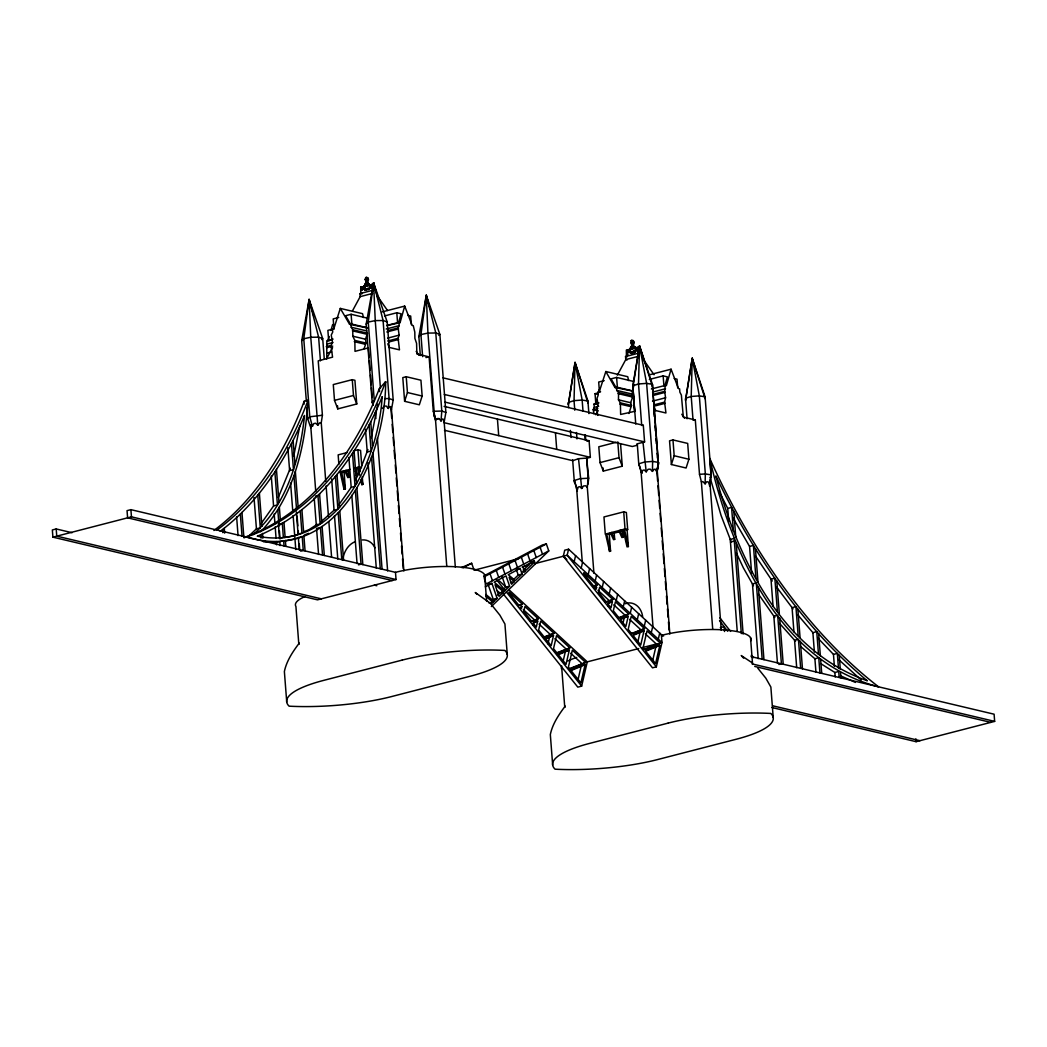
<?xml version="1.0" encoding="UTF-8"?>
<svg xmlns="http://www.w3.org/2000/svg" width="1047" height="1047" viewBox="0 0 1047 1047"><rect width="100%" height="100%" fill="white"/><g stroke="black" fill="none" stroke-linecap="round" stroke-linejoin="round"><path stroke-width="1.5" d="M574.947 367.248L575.052 362.484L587.917 401.001L588.885 413.604M593.924 573.298L587.315 487.392L588.152 478.099L586.621 458.089L578.507 458.691L572.801 460.68L444.465 430.278M653.066 627.454L641.091 471.831L641.798 473.205L642.688 470.417L644.18 469.946L646.195 471.831L648.067 469.292L650.2 469.135L652.425 471.386L652.634 461.426L646.627 383.385L638.513 383.974L632.807 385.78L634.665 411.366L620.635 414.455L620.387 402.859L618.463 399.823L618.568 392.546L616.696 390.4L616.434 387.089L614.929 387.469L605.833 371.528L599.342 391.46L597.916 391.827L598.177 395.177L597.039 398.37L598.033 404.574L596.698 409.678L597.811 415.397M692.119 363.06L692.224 358.31L705.089 396.813L711.096 474.867L709.578 486.07L709.931 482.772L709.552 484.578L708.309 481.96L706.79 481.712L705.115 483.845L702.89 481.607L701.359 481.725L699.501 474.343L695.313 419.952L683.338 417.112L681.361 395.046L679.856 392.154L679.608 388.843L678.443 388.568L671.075 369.211L648.656 374.996M705.115 483.845L705.338 473.925L699.331 395.871L692.224 358.31L685.549 400.203L692.224 358.31L705.128 398.763L705.089 396.813L699.331 395.871L691.216 396.46L685.51 398.266L687.081 418.761M308.734 304.206L309.101 299.468L322.698 338.561L324.282 359.069M372.968 290.713L373.583 282.795L387.181 321.9L393.188 399.954L391.473 409.521L403.88 570.916M382.299 408.513L384.249 406.105L386.304 406.079L388.319 408.461L389.091 398.567L383.084 320.513L373.583 282.795L366.175 324.112L372.182 402.166L373.138 404.94M425.907 300.031L426.273 295.293L439.871 334.386L445.878 412.439L444.164 422.033L455.327 567.108M436.363 419.324L439.007 418.578L441.023 420.959L441.795 411.052L435.788 332.998L426.273 295.28L418.865 336.597L420.318 355.522M657.804 465.876L656.993 472.799L657.608 480.9M303.918 404.338L304.193 401.263L308.054 400.268C305.083 446.362 294.259 495.179 262.221 530.162M377.718 404.207L371.292 437.725M588.021 484.159L588.689 478.191L586.621 458.089M641.091 471.844L638.814 463.821L644.52 462.028L652.634 461.426L658.406 462.381L656.993 472.799L657.241 470.299L656.849 472.105L655.605 469.488M656.993 472.799L658.406 462.381L657.909 464.488M325.735 481.11L321.246 422.752L322.411 415.253L318.223 360.862L332.566 357.158L331.048 345.89L332.449 342.003L331.245 335.066L332.724 332.043L332.462 328.732L333.967 328.339L340.301 308.407L362.524 313.668L363.492 317.529M634.665 411.366L632.846 387.717L639.521 345.811L652.399 384.328L658.445 464.331L658.406 462.381L656.862 472.105M709.552 484.578L711.096 474.867L705.338 473.925L699.501 474.343M365.05 289.613L365.298 288.344L366.241 289.875L364.618 290.294L366.45 289.954M367.968 288.331L368.95 288.161L369.028 289.208L367.405 289.626L369.238 289.273L367.327 288.579L369.722 288.566M630.66 352.551L630.909 351.282L631.773 351.779L631.851 352.813L630.229 353.232L632.074 352.891L631.642 353.572M633.448 351.884L633.029 352.564L634.43 352.891L634.862 352.211L632.938 351.517L633.697 350.601L635.097 350.928M306.326 400.949L301.693 340.772L309.101 299.468L313.799 316.22M299.808 425.985L293.684 456.335M333.09 339.084L326.821 340.707L326.756 358.598M653.721 410.097L665.944 412.989L664.596 402.127L665.552 397.768L664.675 391.342L665.251 385.401L651.404 388.974M533.159 625.085L533.852 622.049L536.43 621.395M750.594 641.104A55.727 13.297 -4.4 0 0 723.019 629.862A55.727 13.297 -4.4 0 0 661.429 635.372L661.979 642.557L656.351 666.834L652.503 667.829L563.312 556.258L564.726 550.198L568.573 549.204L662.463 635.634M568.573 549.204L567.16 555.263L656.351 666.834M547.987 643.826L549.662 636.602L553.51 635.608L551.167 645.724L545.683 638.866L553.51 635.608M574.175 561.729L575.588 555.656M581.19 568.181L582.59 562.108M562.906 662.162L565.459 651.142L569.319 650.148L566.034 664.308L558.352 654.715L569.319 650.148M588.192 574.633L589.605 568.56M595.206 581.085L596.607 575.012M596.607 587.21L596.136 589.225L595.036 587.851L596.607 587.21L594.042 587.864M578.101 679.346L581.268 665.696L585.116 664.701L580.889 682.906L571.021 670.564L585.116 664.701M602.208 587.537L603.622 581.465M502.809 593.322L577.8 687.133L581.648 686.138L587.288 661.861L508.829 589.631M609.223 593.989L610.637 587.917M607.849 605.781L608.556 602.745L612.403 601.75L611.003 607.823L607.705 603.7L612.403 601.75M616.238 600.441L617.638 594.369M623.24 606.894L624.653 600.821M623.017 623.07L624.352 617.298L620.439 618.921M628.213 616.303L625.857 626.42L620.374 619.562L628.213 616.303L625.635 616.971M630.255 613.346L631.655 607.273M637.257 619.798L638.67 613.725M637.61 642.858L640.162 631.838L633.304 634.691M644.271 626.25L645.685 620.19M644.01 630.844L640.725 645.004L633.042 635.411L644.01 630.844L641.445 631.511M651.286 632.702L652.687 626.643M652.791 660.042L655.959 646.392L646.091 650.488M658.288 639.154L659.702 633.095M659.819 645.397L655.592 663.602L645.711 651.26L659.819 645.397L657.241 646.064M384.89 384.746L385.662 381.658A507.324 294.6 75.5 0 1 246.425 537.032L243.859 537.687M364.042 348.73L366.084 343.089L365.495 339.215L367.497 333.221L352.813 329.74L351.242 327.253L350.981 323.889L349.554 324.269L340.301 308.407M614.929 387.469L632.427 391.015L634.011 384.825M628.881 413.486L631.511 405.503L630.66 402.715L633.003 395.975L631.93 394.012L632.715 390.937L616.434 387.089M386.84 325.565L398.514 323.026L401.093 313.786L396.8 312.765L384.524 315.945M398.514 323.026L400.098 322.607L404.692 306.09L382.273 311.875M593.989 413.761L593.178 409.665L594.277 407.375L594.029 404.063L595.193 404.351L596.437 399.836M598.112 393.829L599.368 389.327M290.307 468.192L278.306 497.482M367.929 449.582L358.323 474.592L355.129 480.298M329.203 336.48L327.92 340.969L329.504 340.563L328.64 340.354L327.881 330.381L334.124 328.758M330.931 330.499L332.645 324.518M664.766 386.068L667.41 376.894L663.144 375.886L649.349 379.446M671.075 369.211L666.35 385.662L665.251 385.401M362.21 293.71L360.744 292.479L360.731 287.14L361.922 286.839C365.233 288.946 362.982 285.006 364.906 285.805L365.259 283.842L367.039 284.418M628.776 350.392L626.342 350.078L626.42 356.32M582.237 561.585L576.609 488.138L577.329 489.865L578.206 487.091L579.698 486.619L581.713 488.478L583.585 485.939L585.718 485.782L587.315 487.392M404.613 401.315L407.44 392.533L406.223 376.724L402.794 377.614L404.613 401.315L419.324 404.796L422.15 396.028L420.933 380.218L406.223 376.724M671.376 464.515L674.189 455.746L672.972 439.936L669.543 440.826L671.376 464.515L686.086 468.009L688.9 459.24L687.683 443.418L672.972 439.936M389.013 347.368L399.483 349.855L398.122 338.312L399.143 335.158L398.082 327.933L399.182 325.643L398.933 322.332L386.644 325.512M246.425 537.032C338.233 564.922 385.741 455.759 385.662 381.658L379.354 388.699L373.962 401.969A507.324 294.6 75.5 0 1 244.069 537.504M366.084 343.089L354.841 340.432L352.787 336.205L352.813 329.74M369.12 357.498L368.374 347.892L355.012 351.347L354.841 340.432M299.141 643.643L298.827 644.311L295.921 606.514A55.727 13.297 -4.4 0 1 305.043 596.541M565.092 706.66L564.765 707.327L561.859 669.53A55.727 13.297 -4.4 0 1 561.794 666.049M315.749 491.462L310.671 425.121L311.208 424.585L312.438 426.325L313.76 423.603L315.592 423.21L317.817 425.187L319.767 422.766L321.246 422.752M326.455 358.977L332.58 347.643M352.499 310.815L360.168 296.641L359.932 293.605L373.112 290.189L372.156 284.339L371.083 284.614L372.706 285.229L371.083 284.614M595.9 414.834L598.19 410.581M617.35 375.166L625.779 359.579L625.543 356.543L639.481 352.931M271.278 476.045L273.568 505.937L260.899 523.932M348.887 457.434L351.19 487.326L338.508 505.321M364.605 288.527C361.778 289.456 363.374 285.687 363.244 288.632L362.144 290.294L361.752 287.114L364.67 287.807M630.215 351.465C627.389 352.394 628.985 348.625 628.867 351.57L627.755 353.232L627.362 350.051L630.268 350.549M388.319 408.461L389.667 406.458L390.727 406.812L391.473 409.521L390.911 408.16M441.009 420.973L442.358 418.957L443.431 419.324L444.164 422.033L444.007 420.279L443.457 420.815M633.029 352.564L634.639 352.145L633.697 350.601M630.687 342.264L634.089 342.749L633.356 340.668L631.184 340.524L631.773 347.146L630.883 346.779L630.53 348.743C628.331 347.826 631.21 350.614 628.881 350.405M299.272 643.094C292.846 651.574 286.498 661.05 284.378 671.533L286.734 702.053M565.223 706.11C558.797 714.591 552.436 724.079 550.329 734.549L552.672 765.069M652.425 471.372L654.1 469.239L655.605 469.488M301.693 340.772L303.761 338.744L310.763 337.252L318.615 337.186L322.698 338.561L321.665 339.581M366.175 324.112L368.243 322.083L375.245 320.591L383.084 320.513L387.181 321.9M310.854 427.883L307.7 418.826L309.768 416.798L322.411 415.253M418.865 336.597L420.933 334.569L427.935 333.077L435.788 332.998L439.871 334.386L438.837 335.406M497.508 595.128L499.812 592.89L503.659 591.895L495.035 584.75L499.053 596.371L503.659 591.895M502.796 590.011L505.727 587.158L509.588 586.163L506.028 575.876L494.132 582.158L504.693 590.901L509.588 586.163M513.737 579.397L518.239 575.052L522.087 574.057L520.137 568.416L516.289 569.411L518.239 575.052M524.298 569.175L530.737 562.946L534.585 561.951L534.245 560.956L530.397 561.951L530.737 562.946M490.86 604.302L493.006 602.221L485.756 596.214M491.462 601.894L494.027 601.227L497.076 598.269L491.92 583.336L488.072 584.331L493.229 599.264L497.076 598.269M514.326 581.582L511.551 584.252L509.143 577.29L514.326 581.582L510.465 582.577M522.087 574.057L515.346 580.588L508.253 574.698L520.137 568.416M524.979 571.256L524.05 572.146L523.251 569.83L524.979 571.256L522.414 571.924M534.585 561.951L526 570.262L522.361 567.238L534.245 560.956M491.344 606.54L548.772 550.905L546.364 543.943L542.516 544.937L483.688 576.033M248.152 536.692L256.436 528.853L260.284 527.858L257.758 494.969M253.178 534.572C286.669 504.733 300.07 458.756 304.533 415.476C286.093 459.882 258.962 502.115 220.171 531.353M260.585 531.706L261.41 530.934M335.38 476.359L337.906 509.248L334.058 510.242L320.67 522.073M366.843 284.025L369.342 284.326L366.843 284.025L366.502 279.628L368.479 279.811L366.45 278.96L366.332 277.39L365.076 279.313L366.529 280.308M632.951 344.542L633.173 347.473L634.194 347.826L634.927 346.937L632.453 346.963L632.126 342.565L634.089 342.749M317.123 524.377L308.93 529.703L303.709 531.784M710.193 477.628L711.135 476.778L709.801 458.468A507.324 294.6 75.5 0 0 878.564 686.819C779.033 661.194 730.256 549.976 709.801 458.468M461.557 567.539L471.66 563.247L474.082 570.209L518.16 558.823M462.905 567.88L471.66 563.247M483.779 577.028L546.364 543.943M548.772 550.905L486.188 584.004L484.264 578.428M485.311 586.83L491.92 583.336M522.427 604.263L519.116 605.637L508.907 592.864L509.117 592L522.427 604.263L518.579 605.258L515.255 602.195M597.13 584.959L593.819 586.333L583.611 573.56L583.807 572.696L597.13 584.959L593.269 585.954L589.945 582.891M530.515 621.408L538.237 618.803L524.913 606.553L523.775 611.461L531.797 621.486L538.237 618.803M605.218 602.104L612.927 599.499L599.617 587.249L598.478 592.157L606.488 602.182L612.927 599.499M543.341 637.191L554.033 633.356L540.723 621.093L538.642 630.058L544.466 637.335L554.033 633.356M544.44 638.775L548.353 637.139M618.044 617.887L628.724 614.052L615.414 601.789L613.333 610.754L619.157 618.031L628.724 614.052M556.101 653.001L569.83 647.91L556.52 635.647L553.51 648.643L557.135 653.184L569.83 647.91M557.24 654.571L564.097 651.718M630.804 633.697L644.533 628.606L631.223 616.343L628.2 629.339L631.825 633.88L644.533 628.606M568.835 668.837L585.639 662.45L572.329 650.2L568.364 667.24L569.804 669.033L585.639 662.45M569.987 670.381L579.855 666.285M643.525 649.533L660.33 643.146L647.02 630.896L643.067 647.936L644.494 649.729L660.33 643.146M300.24 510.897L301.942 533.041L293.382 535.92L284.287 537.556M300.711 551.167L303.277 550.5L302.203 536.444L294.233 539.074L281.512 541.364M304.311 535.043L308.564 533.342M445.054 402.127L632.336 446.506L637.296 445.224L637.27 443.823L644.586 441.899L643.303 425.304L442.999 377.836M576.622 488.648L577.355 491.357L574.332 480.494L580.051 478.688L588.689 478.191M710.232 477.092L711.135 476.817M364.657 287.611L362.707 287.938M365.573 277.586L367.733 277.73L368.426 279.143M365.128 279.981L365.822 279.798L365.639 284.09M365.076 279.313L368.479 279.811M366.672 284.182L365.259 283.842M369.342 284.326L367.432 284.13L370.638 285.556L368.007 285.033M371.109 284.954L371.436 288.239L372.837 288.579M363.322 287.166L360.731 287.14M372.483 284.954L373.413 285.046M371.436 288.239C367.418 286.25 374.028 286.067 370.703 286.564L370.141 285.687M363.388 288.592L361.843 288.305L364.134 288.645M371.934 286.76L370.036 286.551M360.168 296.641L372.562 293.435M338.731 317.49L333.195 318.916L333.967 328.941M368.086 318.314L351.111 314.283L345.615 315.71L350.784 324.557L367.275 327.92M328.64 340.354L331.781 339.542M327.07 344.07L332.972 342.539M386.199 329.007L399.182 325.643M387.521 330.656L398.082 327.933M326.232 346.649L330.839 345.458M386.801 331.978L398.658 328.915M326.703 347.683L332.724 346.125M327.122 353.075L331.585 351.923M387.678 338.116L399.143 335.158M387.77 340.995L398.122 338.312M388.607 342.055L398.685 339.45M352.263 379.668L333.286 384.563L334.503 400.386L337.762 408.893L356.752 403.985L354.92 380.297L352.263 379.668L353.48 395.478L356.752 403.985M334.503 400.386L353.48 395.478M633.356 340.668L631.184 340.524M631.943 340.327L632.074 341.898L634.037 342.081M634.953 347.277L633.042 347.067L636.249 348.494L634.181 347.591M638.317 348.167L636.694 347.552L639.18 347.617L639.115 349.266L637.715 348.939L637.78 347.277M634.848 348.167L634.914 349.175C636.969 348.023 634.731 350.509 637.047 351.177L636.72 347.892M636.694 347.552L639.18 347.617M637.008 349.109L635.477 348.795M637.715 348.939L639.298 349.227M638.173 356.373L625.779 359.579L627.179 359.919M604.184 380.624L598.688 382.05L599.46 392.036L600.559 391.748L599.342 391.46M633.278 381.37L616.604 377.417L611.068 378.857L616.16 387.77M347.277 452.526L338.155 454.882L338.875 464.253M353.349 450.956L357.904 449.778L360.561 450.406L361.765 466.02M72.06 532.714L56.198 528.957L52.35 529.952L52.9 537.15L317.49 599.839L396.041 579.541L395.478 572.343L130.901 509.653L127.04 510.648L127.603 517.833L392.18 580.535M595.822 403.71L595.049 393.685L598.177 392.874M52.9 537.15L131.451 516.838L396.041 579.541M594.029 404.063L598.949 402.899M595.193 404.351L596.764 403.933M339.477 472.066L350.078 469.318M652.517 392.115L665.499 388.751M594.277 407.375L598.701 406.236M342.735 472.537L340.079 471.909L344.018 489.276L345.366 488.936L341.427 471.556L346.243 471.621M361.568 467.669L358.912 467.041L359.985 471.778M593.178 409.665L597.798 408.461M652.661 394.444L664.675 391.342M593.754 410.646L596.777 409.861M653.367 395.413L665.146 392.376M348.887 477.314L345.759 470.443L348.402 471.071L348.887 477.314L347.813 477.589L344.672 470.718L347.329 471.346M356.111 475.443L357.223 475.155L356.739 468.912L354.082 468.284L359.226 466.949L357.904 449.778M652.503 401.145L665.552 397.768M654.427 404.744L664.596 402.127M665.185 403.291L653.891 406.21L655.762 410.673M273.568 505.937L277.429 504.942L274.877 471.909M315.383 496.147L317.948 495.493L320.133 523.932L316.286 524.927L314.218 498.058M351.19 487.326L355.038 486.332L352.499 453.286M360.77 479.932L361.843 484.669L362.851 484.408L362.275 476.804M586.948 441.297L589.095 440.748L590.364 457.343L587.158 458.18M616.212 442.279L598.805 446.781L600.023 462.591L603.294 471.111L622.271 466.203L620.57 444.085M263.438 541.783L277.586 542.071L283.632 540.684L284.025 545.945M600.023 462.591L619.013 457.683L617.795 441.873M358.467 564.843L361.032 564.189L355.404 491.082M623.711 511.852L603.962 516.956L605.284 534.127L625.033 529.023L627.69 529.651L626.368 512.48L623.711 511.852L625.033 529.023M605.598 534.049L609.55 551.416L610.558 551.154L606.619 533.787L611.814 533.761M613.084 533.42L610.427 532.792L613.568 539.676L614.681 539.388L611.54 532.504L614.196 533.132L619.968 531.64M621.421 531.274L618.764 530.646L621.892 537.517L622.978 537.242L619.837 530.371L624.653 530.436M623.083 529.52L627.035 546.9L628.383 546.547L624.431 529.18L627.69 529.651M718.635 490.611L727.744 508.423L731.591 507.429L733.423 531.261M522.388 566.846L528.683 565.21M534.978 563.587L567.16 555.263L661.979 642.557M502.128 591.568L504.693 590.901M489.158 603.216L493.006 602.221M730.466 542.058L734.327 541.063L734.117 538.42L730.269 539.414L737.232 631.328M733.07 518.016L749.56 546.416L753.408 545.422L755.934 578.206M625.151 603.753L628.226 602.954A19.317 15.038 -76.7 0 1 642.675 616.683M587.288 661.861L638.735 648.564M641.772 647.779L656.639 643.931M720.297 627.663L724.144 626.669L724.524 631.511M797.631 614.681L812.891 632.65L816.752 631.655L818.492 654.362M778.85 664.465L781.415 663.798L777.685 615.296L773.838 616.29L777.45 663.183M800.772 646.575L814.906 658.746L818.754 657.752L819.919 672.92M817.903 638.107L833.464 654.401L837.325 653.407L838.464 668.222M821.306 663.968L834.865 672.488L838.712 671.493L839.171 677.488M771.927 707.523L916.099 741.682L994.65 721.383L994.1 714.198L751.065 656.6M367.288 283.658L367.929 283.999M369.316 283.999L368.243 284.352L367.916 279.955M368.557 284.653L370.638 285.556M370.193 284.928L368.753 285.687L370.533 286.433M632.898 346.596L633.553 346.937M634.927 346.937L633.867 347.29L633.527 342.893M425.92 357.55L429.1 356.87L433.288 411.275L435.552 420.331L446.781 566.388M433.288 411.275L441.782 411.052L445.891 412.439M695.313 419.952L693.035 420.122L691.216 396.46L692.224 358.31L693.022 362.995M643.303 425.304L641.706 425.422L638.513 383.974L639.521 345.811L652.438 386.278L658.445 464.331M385.165 398.606L389.091 398.567L393.188 399.954M438.641 418.591L436.952 418.604L435.552 420.344L434.361 415.083M646.627 383.385L652.399 384.328L652.438 386.278L652.386 384.328M366.332 277.39L367.733 277.73M366.45 278.96L367.863 279.3M632.074 341.898L633.474 342.238M630.739 342.919L632.139 343.259M372.156 284.339L373.57 284.666M367.261 283.423L368.897 283.698M632.885 346.361L634.521 346.636M371.999 284.719L373.596 285.006M637.61 347.656L639.207 347.944M630.883 346.779L632.283 347.12M367.458 284.457L370.612 285.229M633.069 347.395L636.223 348.167M372.274 285.949L373.687 286.276M364.932 284.287L366.332 284.627M372.104 286.001L373.504 286.328M630.543 347.224L632.506 347.826M364.958 284.666L366.358 285.006M367.026 285.046L367.104 286.053L367.026 285.046L368.426 285.373M369.866 285.844L372.811 286.512M630.569 347.604L631.969 347.944M368.753 285.687L371.907 286.433M631.132 347.918L632.532 348.258M364.16 285.53L366.319 286.145M370.062 286.891L371.463 287.218M629.77 348.468L631.93 349.083L629.417 348.952M363.793 286.014L365.769 286.001M363.833 286.394L365.233 286.721M637.898 348.887L638.107 351.635L639.508 351.962M633.579 351.269L635.333 351.504M361.752 287.114L365.102 288.069M627.362 350.051L630.294 350.745M634.116 351.713L635.516 352.041M360.744 287.375L362.301 287.676M628.318 350.876C634.325 352.839 622.049 349.973 630.242 351.844M365.181 288.998L366.581 289.338M630.791 351.936L632.545 352.185M364.539 289.26L365.94 289.587M630.15 352.198L632.074 352.891M360.835 288.566L362.393 288.854M626.669 354.344L628.069 354.671M360.744 292.479L362.144 292.807M359.932 293.605L361.333 293.932M625.543 356.543L626.944 356.87M407.846 315.383L410.686 316.063L411.34 324.609M674.176 378.49L677.029 379.171L677.697 387.77M398.933 322.332L400.098 322.607M605.833 371.528L627.729 376.711L628.645 380.585M350.981 323.889L367.602 327.829M349.554 324.269L350.784 324.557M351.242 327.253L366.803 330.944M616.696 390.4L631.93 394.012M618.568 392.546L633.003 395.975M352.368 330.813L366.764 334.215M617.979 393.58L632.139 396.944M352.787 336.205L365.495 339.215M595.049 393.685L597.902 394.366M618.463 399.823L630.66 402.715M429.1 356.87L416.889 353.978L416.575 343.351L414.9 338.377L414.808 332.135L413.277 325.682L412.178 325.434L404.692 306.09M620.387 402.859L631.511 405.503M619.837 404.037L630.634 406.602M354.266 341.649L365.181 344.241M444.281 394.444L644.586 441.899M407.44 392.533L422.15 396.028M674.189 455.746L688.9 459.24M444.124 406.393L589.095 440.748M443.836 422.622L590.364 457.343M752.243 663.942L994.65 721.383M754.73 666.442L990.802 722.378M374.342 585.142L376.789 585.731M321.337 598.845L56.76 536.143L56.198 528.957M772.607 705.77L919.96 740.687M661.429 635.372L663.628 635.987M840.532 675.773L855.438 682.435M741.197 655.527L752.427 662.973M861.171 679.948L838.634 659.545M497.351 590.848L499.812 592.89M485.86 594.46L494.027 601.227M489.263 602.509L475.246 592.51L476.895 594.29M563.312 556.258L566.82 559.491M597.981 590.286L609.079 600.494M613.778 604.839L624.876 615.047M629.587 619.379L640.685 629.6M645.384 633.932L656.482 644.141M499.484 581.033L506.486 587.485M523.291 609.59L534.376 619.798M539.087 624.143L550.185 634.351M554.884 638.683L565.982 648.904M570.694 653.236L581.792 663.445M795.537 641.261L779.622 623.423M635.019 348.311L634.456 347.395M369.408 285.36L368.832 284.457M742.022 656.417L743.658 658.183M757.74 668.104L765.815 678.168L770.867 687.054L773.223 717.575M491.789 605.087L499.877 615.152L504.929 624.038L507.272 654.558M638.107 351.635L638.735 353.127M774.806 617.494L758.473 594.12M496.527 579.645L504.628 589.788M506.656 592.327L581.648 686.138M793.05 608.935L776.534 587.001M719.538 620.688L727.704 631.289M772.293 581.02L755.751 556.35M642.976 358.951L654.061 374.747M681.78 414.272L684.555 418.224M377.365 296.013L387.521 310.501M416.169 351.334L418.944 355.286M753.474 585.757L743.318 567.749L736.499 553.222M355.339 471.032L357.223 475.155M387.743 343.796L389.458 347.892M731.369 542.267L721.069 515.477L710.533 479.068M619.013 457.683L622.271 466.203M540.108 547.241L542.516 554.216M533.839 550.552L536.26 557.528M527.583 553.863L530.004 560.839M521.327 557.174L523.736 564.15M515.072 560.485L517.48 567.461M508.816 563.796L511.224 570.772M502.547 567.094L504.968 574.07M502.18 576.871L505.727 587.158M496.291 570.406L498.699 577.381M490.035 573.717L492.443 580.692M638.814 463.821L641.811 473.205M587.459 401.381L575.052 362.484L568.364 404.378L575.052 362.484L582.145 400.046L583.009 411.196M574.332 480.494L577.329 489.865M373.334 404.993L372.182 402.166L374.237 400.137L368.243 322.083L373.583 282.795L377.849 298.042M430.121 308.996L426.273 295.293L420.933 334.569L422.622 356.647M312.438 426.325L309.768 416.798L303.761 338.744L309.101 299.468L318.615 337.186L320.434 360.835M361.778 479.67L362.851 484.408M357.891 467.302L359.684 475.194M646.627 383.385L639.521 345.811L632.807 385.78L635.751 424.022M646.195 471.831L642.976 442.017M575.85 367.17L575.052 362.484L574.044 400.648L574.777 410.202M581.713 488.478L578.507 458.691M426.783 300.018L426.273 295.293L427.935 333.077L434.584 417.164M433.942 411.131L434.597 417.203M373.923 285.962L373.583 282.795L375.245 320.591L380.441 388.228M309.611 304.206L309.101 299.468L310.763 337.252L317.817 425.187M382.076 569.175L372.981 452.841M371.554 457.094L380.283 568.743M368.073 462.944L376.305 568.128M298.107 506.578L295.359 471.464M293.932 475.704L296.589 509.693M297.099 516.158L297.858 525.869M298.238 530.724L298.487 533.957M299.246 543.668L299.756 550.146M290.595 483.177L292.741 510.687M293.121 515.543L295.778 549.518M915.876 738.802L916.099 741.682M839.223 655.304L840.309 669.386M840.558 672.658L840.963 677.906M833.464 654.401L834.38 666.258M834.865 672.488L835.205 676.977M818.662 633.749L820.364 655.893M820.626 659.283L821.712 673.352M812.891 632.65L814.396 652.111M814.906 658.746L815.953 672.396M797.879 609.21L800.065 637.649M800.34 641.235L802.46 668.784M798.154 635.712L795.929 606.671L792.069 607.666L793.94 631.878M800.667 668.366L798.442 639.298L794.581 640.293L796.702 667.737M776.809 580.954L779.334 613.843M779.635 617.704L783.208 664.217M777.398 611.448L774.832 578.18L770.985 579.174L773.052 606.108M755.424 548.772L757.976 581.805M758.342 586.569L763.957 659.662M762.177 659.244L756.3 582.957L752.453 583.951L758.198 658.615M749.56 546.416L751.602 572.945M750.529 637.636L752.584 664.4M736.263 543.524L743.121 634.076M733.79 511.394L735.805 537.438M734.327 541.063L741.328 633.579M727.744 508.423L728.712 521.131M709.931 482.772L721.278 630.281M701.359 481.725L712.719 629.234M663.144 375.886L663.916 385.859M653.852 411.693L654.218 416.497M654.951 426.09L655.317 430.893M655.932 438.889L656.312 443.692M657.045 453.299L657.411 458.102M669.831 633.998L657.254 470.797M657.987 485.769L658.733 495.493M659.113 500.361L659.728 508.462M660.107 513.331L660.722 521.432M661.233 527.91L661.848 536.012M662.228 540.88L662.843 548.981M663.222 553.85L663.968 563.574M664.348 568.429L664.963 576.544M665.342 581.399L665.971 589.631M666.468 595.992L667.096 604.25M667.463 608.961L668.104 617.246M668.457 621.931L669.085 630.032M632.637 341.754L632.689 342.421M637.27 443.823L638.84 465.221M616.604 377.417L617.377 387.455M627.088 529.808L628.383 546.547M626.446 539.284L626.682 542.333M622.494 530.999L622.978 537.242M614.196 533.132L614.681 539.388M609.275 534.415L610.558 551.154M603.046 467.944L603.294 471.111M609.315 548.379L609.55 551.416M585.378 435.107L585.757 439.962M584.854 435.107L585.221 439.897M576.491 432.516L576.989 438.902M568.626 407.636L568.338 402.441L574.044 400.648L582.145 400.046L587.917 401.001L587.956 402.938M570.366 430.396L571.034 437.502M572.63 459.672L574.371 482.431M555.447 432.777L556.716 449.372M497.43 419.022L498.712 435.631M484.578 574.62L486.646 601.384M396.8 312.765L397.572 322.79M391.041 409.783L391.67 417.884M392.167 424.362L392.782 432.476M393.162 437.332L393.79 445.433M394.156 450.302L394.784 458.403M395.282 464.894L395.91 472.995M396.276 477.864L396.905 485.965M397.271 490.821L398.03 500.558M398.397 505.413L399.025 513.514M399.391 518.383L400.019 526.484M400.517 532.975L401.145 541.077M401.511 545.945L402.14 554.046M402.519 558.902L403.265 568.639M379.354 388.699L379.577 391.604M366.974 277.926L367.091 279.497M375.402 412.06L375.899 418.551M377.404 437.999L387.626 570.916M369.355 360.692L370.101 370.298M370.468 375.101L371.214 384.694M371.449 387.9L372.195 397.494M370.743 421.915L372.575 445.76M369.081 424.977L371.083 451.021L367.235 452.016L365.482 429.231M351.111 314.283L351.884 324.269M361.608 481.633L361.843 484.669M354.069 450.786L356.582 483.57M356.948 488.321L362.825 564.608M351.805 495.336L357.053 563.561M344.083 472.184L345.366 488.936M343.665 484.709L344.018 489.276M337.527 405.739L337.762 408.893M336.99 474.422L339.542 507.703M339.843 511.551L343.573 560.053M338.207 513.095L341.78 559.622M331.65 478.924L334.058 510.242M334.477 515.7L337.801 559.019M326.114 485.965L328.483 516.773M328.85 521.628L331.598 557.292M319.571 493.804L321.809 522.846M322.083 526.432L324.321 555.486M322.528 555.067L320.408 527.518L316.56 528.513L318.563 554.439M306.823 407.453L307.7 418.826M301.902 509.653L303.643 532.36M303.905 535.75L305.07 550.931M293.121 440.525L294.966 464.371M291.459 443.588L293.461 469.632L289.613 470.627L287.86 447.841M296.38 511.891L298.081 534.035M298.343 537.438L299.311 549.937M283.973 522.296L285.111 537.098M285.36 540.37L285.818 546.364M276.447 469.409L278.973 502.18M279.34 506.944L280.334 519.927M277.795 509.706L279.039 525.947M279.418 530.816L280.046 538.943M279.771 541.679L280.086 545.618M274.196 513.946L274.942 523.696M275.191 526.942L276.068 538.315M276.316 541.561L276.565 544.806M259.368 493.032L261.933 526.314M262.47 533.394L262.849 538.25M260.834 534.925L261.083 538.132M254.028 497.534L256.436 528.853M241.962 512.415L243.82 536.614M240.326 514.103L242.04 536.221M236.609 516.681L238.062 535.632M224.28 528.264L224.66 533.132M222.618 529.507L222.867 532.674M130.901 509.653L131.451 516.838M632.833 386.749L632.846 387.717M362.288 539.938A19.317 15.038 -76.7 0 1 375.009 547.856M342.84 560.289A19.317 15.038 -76.7 0 1 354.58 541.927M567.958 660.984A55.727 13.297 -4.4 0 1 576.714 657.451M308.054 400.268A507.324 294.6 75.5 0 1 216.546 530.384M304.193 401.263A507.324 294.6 75.5 0 1 213.902 530.489M395.478 572.343A55.727 13.297 -4.4 0 1 457.081 566.846A55.727 13.297 -4.4 0 1 484.656 578.088M753.421 657.686A507.324 294.6 75.5 0 1 751.236 655.304M730.623 631.406A507.324 294.6 75.5 0 1 719.878 617.769M382.155 396.865C378.36 462.002 336.218 551.887 257.3 536.182C317.228 511.276 358.113 455.301 382.155 396.865M521.903 606.514L521.432 608.529L520.346 607.155L521.903 606.514M537.713 621.054L536.3 627.127L533.015 623.004L537.713 621.054M366.097 285.242L366.175 286.289L366.097 285.242M631.707 348.18L631.799 349.227L631.707 348.18M633.055 348.415L632.715 348.991L633.055 348.415M282.297 523.343L278.437 524.338L279.523 538.407L283.371 537.412L282.297 523.343M402.231 660.081L323.693 680.38A95.84 22.864 -4.4 0 0 289.116 706.175A95.84 22.864 -4.4 0 0 391.774 696.517L470.312 676.218A95.84 22.864 -4.4 0 0 504.876 650.423A95.84 22.864 -4.4 0 0 402.231 660.081M668.182 723.097L589.631 743.396A95.84 22.864 -4.4 0 0 555.067 769.192A95.84 22.864 -4.4 0 0 657.712 759.533L736.263 739.234A95.84 22.864 -4.4 0 0 770.828 713.439A95.84 22.864 -4.4 0 0 668.182 723.097M867.152 680.694C781.638 650.972 737.271 557.868 715.834 475.94C752.61 552.816 801.387 625.635 867.152 680.694"/></g></svg>
